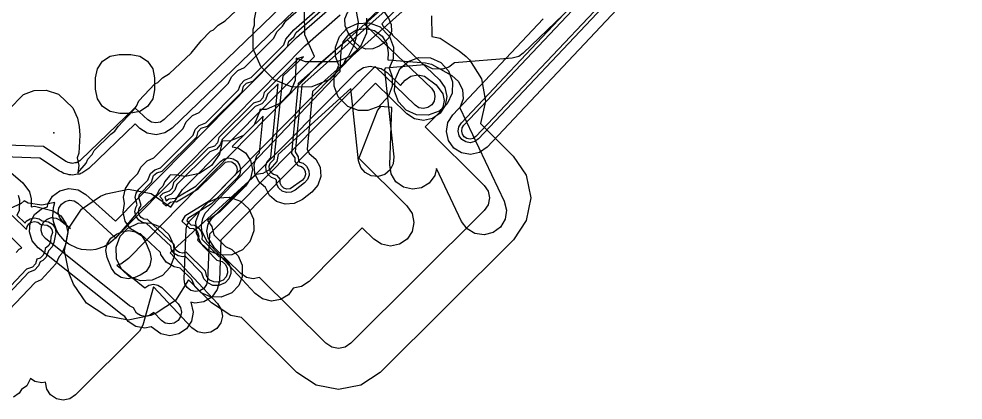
# Model space of a CAD drawing. Header units: metres. Extents: x -2677 to -840, y 169 to 1487.
# Drawn here: x -2615 to -2534.9, y 433.3 to 465.7 of the extents above; entities that cross this region are included whole.
import ezdxf

# ---------------------------------------------------------------- set-up
doc = ezdxf.new("R2010")
doc.units = ezdxf.units.M
doc.layers.add('AI_GREENING_EXCLUSIONS', color=1, linetype='Continuous')
doc.layers.add('AI_GREENING_REJECTED', color=6, linetype='Continuous')

msp = doc.modelspace()

# ---------------------------------------------------------------- linework, layer by layer
at = {"layer": 'AI_GREENING_EXCLUSIONS'}
for points in [[(-2535.6, 521.538), (-2583.536, 475.558), (-2602.663, 457.107), (-2602.98, 456.9), (-2603.35, 456.826), (-2603.722, 456.895), (-2604.041, 457.097), (-2605.13, 458.117), (-2609.738, 453.672), (-2609.818, 453.624), (-2610.038, 453.473), (-2610.086, 453.463), (-2610.122, 453.442), (-2610.235, 453.431), (-2610.419, 453.392), (-2610.5, 453.407), (-2610.567, 453.401), (-2610.663, 453.437), (-2610.803, 453.463), (-2610.9, 453.527), (-2610.985, 453.559), (-2612.887, 454.82), (-2623.059, 455.206)], [(-2534.909, 520.814), (-2582.844, 474.835), (-2601.969, 456.387), (-2602.602, 455.974), (-2603.343, 455.826), (-2604.086, 455.964), (-2604.725, 456.367), (-2605.12, 456.737), (-2609.044, 452.952), (-2609.204, 452.856), (-2609.643, 452.554), (-2609.739, 452.534), (-2609.81, 452.491), (-2610.038, 452.47), (-2610.406, 452.392), (-2610.568, 452.422), (-2610.701, 452.41), (-2610.893, 452.482), (-2611.174, 452.534), (-2611.376, 452.664), (-2611.538, 452.725), (-2613.206, 453.832), (-2623.096, 454.207)], [(-2577.837, 472.692), (-2585.457, 465.473), (-2585.634, 465.165), (-2584.198, 463.789), (-2584.085, 463.715), (-2584.019, 463.618), (-2579.996, 459.762), (-2579.774, 459.441), (-2579.691, 459.06), (-2579.761, 458.676), (-2579.972, 458.348), (-2580.293, 458.126), (-2580.674, 458.043), (-2581.058, 458.113), (-2581.386, 458.324), (-2584.762, 461.605), (-2598.803, 447.392), (-2598.97, 443.484), (-2599.062, 443.104), (-2599.293, 442.79), (-2599.626, 442.587), (-2600.012, 442.527), (-2600.391, 442.62), (-2600.706, 442.85), (-2600.908, 443.183), (-2600.968, 443.569), (-2600.786, 447.819), (-2600.704, 448.175), (-2600.5, 448.478), (-2586.195, 462.998), (-2587.11, 463.886), (-2589.59, 461.734), (-2605.682, 445.332), (-2606.32, 444.836), (-2606.679, 444.746), (-2604.299, 442.822), (-2603.953, 443.063), (-2603.57, 443.14), (-2603.187, 443.066), (-2602.862, 442.85), (-2601.482, 441.48), (-2601.264, 441.156), (-2601.187, 440.774), (-2601.262, 440.391), (-2601.477, 440.065), (-2601.801, 439.848), (-2602.183, 439.77), (-2602.566, 439.845), (-2602.891, 440.06), (-2603.54, 440.748), (-2603.907, 440.486), (-2604.289, 440.409), (-2604.672, 440.484), (-2604.998, 440.699), (-2605.251, 441.138), (-2605.597, 441.317), (-2612.714, 447.018), (-2612.965, 447.317), (-2613.083, 447.689), (-2613.049, 448.077), (-2612.87, 448.424), (-2612.571, 448.675), (-2612.199, 448.792), (-2611.81, 448.759), (-2611.81, 448.759), (-2611.464, 448.579), (-2610.593, 447.882), (-2611.307, 448.529), (-2611.539, 448.843), (-2611.634, 449.222), (-2611.576, 449.607), (-2611.375, 449.942), (-2611.062, 450.174), (-2610.683, 450.269), (-2610.297, 450.211), (-2609.963, 450.01), (-2606.779, 447.068), (-2590.723, 463.363), (-2587.731, 465.995)], [(-2576.858, 472.68), (-2590.995, 460.019), (-2591.555, 454.363), (-2591.3, 453.946), (-2591.277, 453.634), (-2591.17, 453.497), (-2590.873, 453.399), (-2590.578, 453.145), (-2590.402, 452.796), (-2590.374, 452.407), (-2590.496, 452.036), (-2590.751, 451.741), (-2591.539, 451.126), (-2591.888, 450.95), (-2592.277, 450.922), (-2592.647, 451.044), (-2592.943, 451.299), (-2593.118, 451.647), (-2593.141, 451.96), (-2593.248, 452.096), (-2593.545, 452.194), (-2593.84, 452.449), (-2594.016, 452.797), (-2594.045, 453.186), (-2593.922, 453.557), (-2593.611, 453.896), (-2592.993, 460.14), (-2593.88, 459.259), (-2594.051, 458.787), (-2594.374, 458.437), (-2594.931, 458.213), (-2597.724, 455.431), (-2597.895, 454.959), (-2598.218, 454.609), (-2598.775, 454.385), (-2601.568, 451.603), (-2601.739, 451.131), (-2602.062, 450.781), (-2602.61, 450.557), (-2602.481, 450.22), (-2602.247, 450.385), (-2601.684, 450.44), (-2599.965, 451.471), (-2597.889, 453.568), (-2597.565, 453.786), (-2597.183, 453.864), (-2596.8, 453.79), (-2596.474, 453.575), (-2596.256, 453.251), (-2596.178, 452.869), (-2596.252, 452.486), (-2596.468, 452.16), (-2598.633, 449.974), (-2600.655, 448.725), (-2600.735, 448.524), (-2600.381, 448.192), (-2600.072, 448.14), (-2599.741, 447.934), (-2599.514, 447.617), (-2599.425, 447.237), (-2599.473, 446.951), (-2598.032, 445.485), (-2597.565, 445.314), (-2597.162, 444.911), (-2596.992, 444.453), (-2596.992, 444.057), (-2597.162, 443.598), (-2597.486, 443.249), (-2598.024, 443.024), (-2598.517, 443.044), (-2598.958, 443.249), (-2599.281, 443.598), (-2599.452, 444.082), (-2600.874, 445.523), (-2601.077, 445.476), (-2601.462, 445.54), (-2601.794, 445.746), (-2602.021, 446.064), (-2602.091, 446.368), (-2604.175, 448.324), (-2604.483, 448.375), (-2604.815, 448.581), (-2605.042, 448.899), (-2605.13, 449.279), (-2605.066, 449.664), (-2604.936, 449.872), (-2605.102, 450.506), (-2605.022, 450.881), (-2604.808, 451.198), (-2604.028, 451.971), (-2603.804, 452.523), (-2603.455, 452.847), (-2602.977, 453.018), (-2600.184, 455.799), (-2600.014, 456.272), (-2599.69, 456.621), (-2599.134, 456.845), (-2596.34, 459.627), (-2596.17, 460.099), (-2595.846, 460.449), (-2595.29, 460.673), (-2592.497, 463.455), (-2592.326, 463.927), (-2591.663, 464.73), (-2588.789, 467.27)], [(-2576.858, 473.082), (-2591.282, 460.165), (-2591.868, 454.245), (-2591.589, 453.866), (-2591.586, 453.543), (-2591.334, 453.22), (-2591.021, 453.138), (-2590.814, 452.96), (-2590.692, 452.716), (-2590.671, 452.444), (-2590.757, 452.184), (-2590.935, 451.977), (-2591.968, 451.239), (-2592.24, 451.219), (-2592.499, 451.305), (-2592.706, 451.483), (-2592.829, 451.727), (-2592.832, 452.051), (-2593.084, 452.373), (-2593.397, 452.455), (-2593.604, 452.633), (-2593.727, 452.877), (-2593.747, 453.15), (-2593.661, 453.409), (-2593.325, 453.739), (-2592.576, 460.822), (-2590.853, 462.429), (-2591.244, 462.335), (-2594.174, 459.417), (-2594.3, 458.955), (-2594.542, 458.686), (-2595.088, 458.507), (-2598.018, 455.589), (-2598.143, 455.127), (-2598.386, 454.858), (-2598.932, 454.679), (-2601.862, 451.761), (-2601.987, 451.299), (-2602.23, 451.03), (-2602.776, 450.851), (-2603.017, 450.582), (-2602.808, 450.328), (-2602.755, 450.009), (-2602.512, 449.781), (-2602.125, 450.111), (-2601.859, 450.171), (-2601.618, 450.13), (-2599.779, 451.233), (-2597.449, 453.51), (-2597.181, 453.564), (-2596.913, 453.512), (-2596.685, 453.361), (-2596.533, 453.135), (-2596.478, 452.867), (-2596.53, 452.599), (-2596.681, 452.371), (-2598.846, 450.186), (-2600.898, 448.929), (-2601.146, 448.499), (-2600.5, 447.892), (-2600.178, 447.86), (-2599.946, 447.715), (-2599.787, 447.493), (-2599.725, 447.227), (-2599.821, 446.876), (-2598.19, 445.191), (-2597.733, 445.065), (-2597.465, 444.823), (-2597.305, 444.49), (-2597.286, 444.116), (-2597.411, 443.766), (-2597.654, 443.497), (-2598.083, 443.319), (-2598.458, 443.338), (-2598.79, 443.497), (-2599.033, 443.766), (-2599.158, 444.238), (-2600.787, 445.862), (-2601.087, 445.776), (-2601.356, 445.821), (-2601.588, 445.965), (-2601.747, 446.187), (-2601.8, 446.507), (-2604.055, 448.623), (-2604.377, 448.656), (-2604.609, 448.8), (-2604.768, 449.022), (-2604.83, 449.288), (-2604.785, 449.558), (-2604.599, 449.834), (-2604.802, 450.501), (-2604.746, 450.763), (-2603.734, 451.813), (-2603.555, 452.355), (-2603.287, 452.598), (-2602.821, 452.723), (-2599.89, 455.641), (-2599.765, 456.104), (-2599.522, 456.372), (-2598.977, 456.551), (-2596.046, 459.469), (-2595.921, 459.932), (-2595.678, 460.2), (-2595.133, 460.379), (-2592.202, 463.297), (-2592.077, 463.76), (-2591.668, 464.118), (-2591.464, 464.505), (-2588.507, 467.094)], [(-2577.871, 471.317), (-2583.897, 465.581), (-2584.201, 465.221), (-2584.075, 465.037), (-2583.555, 464.54), (-2583.383, 464.427), (-2583.285, 464.283), (-2579.301, 460.481), (-2578.857, 459.84), (-2578.691, 459.077), (-2578.83, 458.309), (-2579.253, 457.653), (-2579.894, 457.209), (-2580.657, 457.043), (-2581.425, 457.182), (-2582.081, 457.605), (-2584.746, 460.195), (-2597.856, 446.887), (-2597.971, 443.441), (-2598.156, 442.683), (-2598.617, 442.053), (-2599.283, 441.648), (-2600.055, 441.528), (-2600.387, 441.609), (-2600.187, 440.777), (-2600.336, 440.011), (-2600.768, 439.361), (-2601.415, 438.925), (-2602.18, 438.77), (-2602.946, 438.92), (-2603.762, 439.515), (-2604.286, 439.409), (-2605.052, 439.559), (-2605.702, 439.99), (-2605.989, 440.416), (-2606.222, 440.537), (-2613.339, 446.237), (-2613.842, 446.835), (-2614.077, 447.579), (-2614.01, 448.356), (-2613.65, 449.049), (-2613.053, 449.551), (-2612.553, 449.709), (-2612.517, 449.945), (-2612.517, 449.945), (-2612.116, 450.614), (-2611.489, 451.078), (-2610.731, 451.268), (-2609.96, 451.152), (-2609.291, 450.751), (-2606.79, 448.481), (-2591.436, 464.065), (-2588.391, 466.746)], [(-2577.003, 471.208), (-2590.072, 459.503), (-2590.527, 454.593), (-2590.353, 454.246), (-2589.79, 453.76), (-2589.439, 453.063), (-2589.381, 452.285), (-2589.626, 451.544), (-2590.136, 450.953), (-2590.924, 450.337), (-2591.621, 449.986), (-2592.399, 449.929), (-2593.14, 450.174), (-2593.731, 450.683), (-2594.066, 451.348), (-2594.629, 451.834), (-2594.98, 452.531), (-2595.037, 453.309), (-2594.792, 454.05), (-2594.576, 454.301), (-2594.269, 457.398), (-2596.869, 454.869), (-2596.895, 454.807), (-2596.422, 454.715), (-2595.771, 454.285), (-2595.334, 453.638), (-2595.178, 452.874), (-2595.327, 452.107), (-2595.757, 451.457), (-2597.922, 449.271), (-2598.984, 448.562), (-2598.602, 448.028), (-2598.439, 447.327), (-2597.462, 446.334), (-2596.927, 446.09), (-2596.387, 445.549), (-2596.031, 444.748), (-2596.031, 443.762), (-2596.333, 443.039), (-2596.927, 442.42), (-2597.826, 442.044), (-2598.715, 442.064), (-2599.517, 442.42), (-2600.057, 442.96), (-2600.316, 443.531), (-2601.286, 444.517), (-2601.816, 444.605), (-2602.478, 445.017), (-2602.932, 445.652), (-2602.972, 445.823), (-2604.663, 447.411), (-2604.837, 447.44), (-2605.499, 447.852), (-2605.953, 448.487), (-2606.129, 449.247), (-2606.006, 449.986), (-2606.102, 450.523), (-2605.942, 451.272), (-2605.513, 451.906), (-2604.883, 452.534), (-2604.633, 453.082), (-2604.093, 453.622), (-2603.535, 453.876), (-2601.039, 456.362), (-2600.789, 456.91), (-2600.249, 457.45), (-2599.691, 457.704), (-2597.195, 460.19), (-2596.945, 460.738), (-2596.405, 461.278), (-2595.847, 461.532), (-2593.351, 464.017), (-2593.101, 464.566), (-2592.624, 465.043), (-2592.325, 465.479), (-2589.603, 467.887)], [(-2564.05, 470.607), (-2572.224, 462.733), (-2572.586, 462.476), (-2573.149, 462.317), (-2578.027, 461.939), (-2578.504, 461.548), (-2579.067, 461.389), (-2579.913, 461.413), (-2580.57, 461.742), (-2583.917, 461.483), (-2583.985, 461.321), (-2583.181, 453.939), (-2583.233, 453.356), (-2583.503, 452.837), (-2583.952, 452.461), (-2584.51, 452.285), (-2585.093, 452.337), (-2585.612, 452.607), (-2585.988, 453.056), (-2586.164, 453.614), (-2586.832, 459.756), (-2592.978, 454.157), (-2593.114, 453.555), (-2593.69, 452.876), (-2594.284, 452.527), (-2594.864, 452.44), (-2602.142, 445.811), (-2598.122, 441.497), (-2597.814, 440.999), (-2597.72, 440.421), (-2597.854, 439.852), (-2598.196, 439.377), (-2598.694, 439.069), (-2599.272, 438.975), (-2599.841, 439.109), (-2600.316, 439.451), (-2603.556, 442.928), (-2604.476, 439.681), (-2604.743, 439.16), (-2610.162, 433.745), (-2610.649, 433.421), (-2611.223, 433.308), (-2611.797, 433.423), (-2612.283, 433.749), (-2612.608, 434.236), (-2612.717, 434.828), (-2613.039, 434.765), (-2613.613, 434.88), (-2613.986, 435.13), (-2614.308, 434.534), (-2614.747, 434.217), (-2614.944, 433.897), (-2615.418, 433.554)], [(-2615.855, 457.949), (-2614.596, 459.228), (-2613.665, 459.579), (-2612.67, 459.605), (-2611.62, 459.253), (-2610.396, 458.095), (-2610.011, 457.239), (-2609.856, 456.519), (-2609.817, 455.802), (-2609.894, 454.258), (-2610.046, 453.852), (-2609.891, 453.205), (-2609.976, 452.579), (-2609.266, 453.402), (-2609.115, 453.763), (-2608.75, 454.146), (-2608.585, 454.491), (-2607.184, 455.874), (-2606.828, 456.126), (-2606.557, 456.515), (-2605.341, 457.815), (-2605.001, 458.26), (-2604.797, 458.712), (-2603.441, 460.142), (-2603.189, 460.268), (-2602.794, 460.663), (-2602.201, 461.015), (-2600.364, 462.754), (-2599.528, 463.798), (-2598.718, 464.608), (-2598.466, 464.734), (-2598.071, 465.129), (-2597.478, 465.481), (-2595.641, 467.22)], [(-2586.499, 466.9), (-2586.195, 465.369), (-2586.402, 463.998), (-2586.628, 463.273), (-2587.021, 462.483), (-2587.27, 462.216), (-2587.499, 461.667), (-2588.622, 460.523), (-2590.131, 459.876), (-2591.792, 459.86), (-2593.314, 460.48), (-2594.458, 461.603), (-2595.105, 463.112), (-2595.121, 464.773), (-2594.997, 465.109), (-2594.997, 465.622), (-2594.693, 467.153)], [(-2564.994, 467.141), (-2576.001, 455.463), (-2576.319, 455.237), (-2576.699, 455.149), (-2577.084, 455.214), (-2577.415, 455.421), (-2577.641, 455.739), (-2577.729, 456.119), (-2577.664, 456.504), (-2577.457, 456.835), (-2568.765, 466.057)], [(-2565.213, 467.347), (-2576.22, 455.669), (-2576.442, 455.51), (-2576.708, 455.449), (-2576.978, 455.495), (-2577.209, 455.64), (-2577.368, 455.862), (-2577.429, 456.128), (-2577.383, 456.398), (-2577.238, 456.629), (-2568.028, 466.401)], [(-2579.98, 465.927), (-2579.947, 464.167), (-2579.256, 464.032), (-2577.63, 462.954), (-2577.047, 462.467), (-2576.77, 462.172), (-2575.753, 460.557), (-2575.414, 458.679), (-2575.832, 456.769), (-2573.052, 454.008), (-2571.96, 452.384), (-2571.575, 450.465), (-2571.956, 448.545), (-2573.046, 446.919), (-2584.348, 435.656), (-2585.966, 434.578), (-2587.873, 434.198), (-2589.78, 434.575), (-2591.4, 435.65), (-2596.089, 440.305), (-2597.006, 440.485), (-2598.632, 441.563), (-2600.606, 443.523), (-2601.704, 441.773), (-2603.32, 440.68), (-2603.788, 440.483), (-2605.699, 440.091), (-2607.615, 440.461), (-2609.243, 441.535), (-2610.336, 443.151), (-2610.72, 444.063), (-2610.72, 444.063), (-2611.112, 445.974), (-2610.742, 447.89), (-2609.668, 449.518), (-2608.052, 450.611), (-2607.584, 450.808), (-2605.673, 451.2), (-2603.758, 450.83), (-2602.084, 449.689), (-2601.098, 451.179), (-2589.913, 462.471), (-2590.732, 464.314), (-2590.768, 466.265)], [(-2564.267, 466.455), (-2575.274, 454.777), (-2575.909, 454.325), (-2576.67, 454.15), (-2577.439, 454.279), (-2578.101, 454.694), (-2578.553, 455.329), (-2578.728, 456.09), (-2578.599, 456.859), (-2578.184, 457.521), (-2570.505, 465.668)], [(-2585.497, 465.712), (-2585.511, 464.454), (-2586.003, 463.314), (-2586.871, 462.465), (-2588.024, 461.997), (-2590.68, 462.019), (-2591.461, 462.331), (-2591.548, 460.436), (-2592.001, 459.352), (-2592.856, 458.475), (-2594.007, 457.977), (-2594.547, 457.96), (-2594.564, 457.759), (-2595.017, 456.675), (-2595.939, 455.753), (-2597.023, 455.3), (-2597.733, 455.283), (-2597.976, 454.187), (-2598.638, 453.218), (-2599.653, 452.531), (-2600.88, 452.275), (-2601.579, 452.402), (-2602.108, 452.415), (-2602.207, 452.339), (-2602.59, 451.862), (-2602.772, 451.462), (-2603.083, 451.15), (-2603.257, 450.784), (-2605.015, 449.149), (-2606.79, 447.055), (-2607.367, 446.547), (-2607.72, 446.344), (-2608.45, 446.094), (-2608.874, 446.039), (-2609.653, 446.091), (-2610.04, 446.195), (-2610.752, 446.547), (-2611.067, 446.789), (-2611.584, 447.379), (-2611.79, 447.736), (-2612.037, 448.462), (-2612.093, 448.879), (-2612.04, 449.665), (-2611.916, 450.089), (-2613.018, 449.842), (-2614.177, 450.03), (-2614.523, 450.223), (-2614.769, 449.999), (-2616.626, 449.16)], [(-2615.868, 452.779), (-2614.644, 451.756), (-2614.072, 450.969), (-2613.935, 450.4), (-2613.93, 449.713), (-2613.637, 449.771), (-2612.07, 449.366), (-2611.421, 448.932), (-2610.987, 448.283), (-2610.835, 447.518), (-2611.017, 446.473), (-2611.319, 445.75), (-2611.568, 445.483), (-2611.84, 444.871), (-2613.086, 443.516), (-2613.583, 443.288), (-2615.82, 440.935)], [(-2615.041, 450.685), (-2614.931, 450.311), (-2614.944, 449.358), (-2615.141, 448.989), (-2614.452, 448.317), (-2614.344, 448.478), (-2614.02, 448.695), (-2613.637, 448.771), (-2613.254, 448.695), (-2612.99, 448.518), (-2612.452, 448.442), (-2612.128, 448.225), (-2611.911, 447.901), (-2611.835, 447.518), (-2611.997, 446.671), (-2612.148, 446.31), (-2612.46, 445.98), (-2612.669, 445.43), (-2612.94, 445.159), (-2613.175, 445.045), (-2613.321, 444.695), (-2613.645, 444.345), (-2614.17, 444.124), (-2616.702, 441.463)], [(-2615.546, 448.961), (-2614.334, 447.784), (-2614.284, 448.039), (-2614.132, 448.266), (-2613.905, 448.418), (-2613.637, 448.471), (-2613.369, 448.418), (-2613.11, 448.218), (-2612.567, 448.165), (-2612.34, 448.013), (-2612.188, 447.786), (-2612.135, 447.518), (-2612.264, 447.137), (-2612.291, 446.73), (-2612.436, 446.42), (-2612.754, 446.162), (-2612.77, 445.914), (-2612.918, 445.597), (-2613.171, 445.365), (-2613.444, 445.255), (-2613.57, 444.863), (-2613.812, 444.594), (-2614.333, 444.415), (-2616.996, 441.616)], [(-2615.191, 445.84), (-2614.949, 446.108), (-2614.734, 446.219), (-2616.574, 448.04)]]:
    msp.add_lwpolyline(points, dxfattribs=at)
for points in [[(-2585.75, 467.136), (-2585.165, 467.147), (-2584.62, 466.934), (-2584.199, 466.528), (-2583.634, 465.715), (-2583.4, 465.179), (-2583.389, 464.594), (-2583.602, 464.049), (-2584.008, 463.628), (-2584.426, 463.338), (-2584.962, 463.104), (-2585.547, 463.093), (-2586.092, 463.307), (-2586.513, 463.712), (-2587.078, 464.524), (-2587.312, 465.061), (-2587.323, 465.646), (-2587.11, 466.191), (-2586.704, 466.612), (-2586.286, 466.902), (-2585.75, 467.136)], [(-2584.347, 464.971), (-2583.541, 464.165), (-2583.2, 463.248), (-2583.239, 462.262), (-2583.578, 461.485), (-2583.311, 460.746), (-2583.311, 459.954), (-2583.652, 459.037), (-2584.458, 458.231), (-2585.375, 457.89), (-2586.167, 457.89), (-2587.084, 458.231), (-2587.89, 459.037), (-2588.231, 459.954), (-2588.231, 460.746), (-2587.853, 461.717), (-2588.12, 462.456), (-2588.12, 463.248), (-2587.779, 464.165), (-2587.132, 464.864), (-2586.25, 465.273), (-2585.264, 465.312), (-2584.347, 464.971)], [(-2587.658, 462.941), (-2587.472, 463.699), (-2587.01, 464.328), (-2586.343, 464.732), (-2585.571, 464.85), (-2584.813, 464.664), (-2584.184, 464.202), (-2583.78, 463.535), (-2583.662, 462.763), (-2583.688, 462.186), (-2580.495, 461.924), (-2579.986, 461.815), (-2578.271, 460.855), (-2577.687, 460.337), (-2577.345, 459.636), (-2577.297, 458.857), (-2577.573, 458.095), (-2573.821, 450.187), (-2573.631, 449.43), (-2573.744, 448.658), (-2574.145, 447.988), (-2574.771, 447.523), (-2575.528, 447.332), (-2576.3, 447.446), (-2576.97, 447.846), (-2577.435, 448.472), (-2579.567, 452.966), (-2579.714, 452.356), (-2580.172, 451.725), (-2580.838, 451.317), (-2581.608, 451.195), (-2582.367, 451.377), (-2582.999, 451.836), (-2583.406, 452.501), (-2583.528, 453.272), (-2583.337, 458.144), (-2584.307, 458.223), (-2584.574, 457.897), (-2586.138, 453.846), (-2582.066, 449.803), (-2581.63, 449.156), (-2581.475, 448.391), (-2581.625, 447.625), (-2582.056, 446.975), (-2582.703, 446.539), (-2583.468, 446.384), (-2584.234, 446.533), (-2584.884, 446.965), (-2585.855, 447.928), (-2590.361, 443.379), (-2591.008, 442.942), (-2591.717, 442.797), (-2592.122, 442.241), (-2592.787, 441.834), (-2593.558, 441.712), (-2594.317, 441.894), (-2594.948, 442.353), (-2598.968, 446.703), (-2599.458, 447.657), (-2599.497, 448.139), (-2599.385, 448.725), (-2599.169, 449.161), (-2587.736, 461.188), (-2587.658, 462.941)], [(-2603.472, 459.644), (-2603.624, 458.879), (-2604.058, 458.23), (-2604.707, 457.796), (-2605.627, 457.631), (-2606.419, 457.631), (-2607.237, 457.796), (-2607.886, 458.23), (-2608.32, 458.879), (-2608.483, 459.695), (-2608.472, 460.644), (-2608.32, 461.409), (-2607.886, 462.058), (-2607.237, 462.492), (-2606.472, 462.644), (-2605.472, 462.644), (-2604.707, 462.492), (-2604.058, 462.058), (-2603.624, 461.409), (-2603.472, 460.644), (-2603.472, 459.644)], [(-2578.237, 459.341), (-2578.646, 458.459), (-2579.345, 457.812), (-2580.262, 457.471), (-2581.248, 457.51), (-2582.13, 457.919), (-2582.777, 458.618), (-2583.118, 459.535), (-2583.079, 460.521), (-2582.67, 461.403), (-2581.971, 462.05), (-2581.054, 462.391), (-2580.068, 462.352), (-2579.186, 461.943), (-2578.539, 461.244), (-2578.198, 460.327), (-2578.237, 459.341)], [(-2584.247, 461.44), (-2583.759, 461.116), (-2582.624, 459.989), (-2582.218, 460.463), (-2581.732, 460.79), (-2581.159, 460.906), (-2580.584, 460.794), (-2579.598, 460.07), (-2579.016, 459.291), (-2578.914, 458.727), (-2579.031, 458.167), (-2579.35, 457.691), (-2580.53, 456.502), (-2575.518, 451.525), (-2575.19, 451.037), (-2575.075, 450.462), (-2575.189, 449.886), (-2575.516, 449.398), (-2586.818, 438.136), (-2587.304, 437.812), (-2587.876, 437.698), (-2588.448, 437.811), (-2588.934, 438.134), (-2594.561, 443.721), (-2595.104, 443.611), (-2595.678, 443.723), (-2596.166, 444.046), (-2598.378, 446.243), (-2598.929, 447.079), (-2599.046, 447.653), (-2598.934, 448.227), (-2598.612, 448.716), (-2586.235, 461.21), (-2585.75, 461.538), (-2585.177, 461.655), (-2584.247, 461.44)], [(-2595.039, 447.664), (-2595.38, 446.747), (-2596.027, 446.048), (-2596.909, 445.639), (-2597.895, 445.6), (-2598.812, 445.941), (-2599.511, 446.588), (-2599.92, 447.47), (-2599.959, 448.456), (-2599.618, 449.373), (-2598.971, 450.072), (-2598.089, 450.481), (-2597.103, 450.52), (-2596.186, 450.179), (-2595.487, 449.532), (-2595.078, 448.65), (-2595.039, 447.664)], [(-2607.501, 446.569), (-2607.179, 447.057), (-2606.694, 447.385), (-2606.226, 447.583), (-2605.653, 447.7), (-2605.078, 447.589), (-2604.59, 447.267), (-2604.262, 446.782), (-2603.878, 445.87), (-2603.76, 445.297), (-2603.871, 444.722), (-2604.193, 444.233), (-2604.678, 443.906), (-2605.146, 443.708), (-2605.719, 443.591), (-2606.294, 443.702), (-2606.782, 444.024), (-2607.11, 444.509), (-2607.494, 445.421), (-2607.612, 445.994), (-2607.501, 446.569)], [(-2601.814, 445.502), (-2602.155, 444.585), (-2602.802, 443.886), (-2603.684, 443.477), (-2604.67, 443.438), (-2605.587, 443.779), (-2606.286, 444.426), (-2606.695, 445.308), (-2606.734, 446.294), (-2606.393, 447.211), (-2605.746, 447.91), (-2604.864, 448.319), (-2603.878, 448.358), (-2602.961, 448.017), (-2602.262, 447.37), (-2601.853, 446.488), (-2601.814, 445.502)]]:
    msp.add_lwpolyline(points, close=True, dxfattribs=at)
at = {"layer": 'AI_GREENING_REJECTED'}
msp.add_point((-2612.02, 455.98), dxfattribs=at)

doc.saveas('drawing.dxf')
